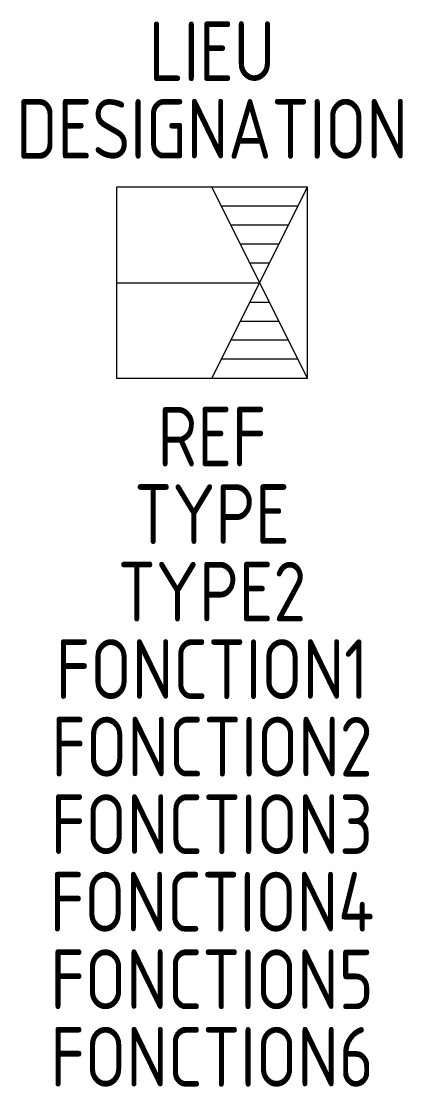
# Model space of a CAD drawing. Header units: millimetres. Extents: x -8 to 8, y -37.7 to 7.
import ezdxf
from ezdxf.enums import TextEntityAlignment as Align

# ---------------------------------------------------------------- set-up
doc = ezdxf.new("R2010")
doc.units = ezdxf.units.MM
for name, color, linetype in [('SYMB_FIL_FIN', 1, 'Continuous'), ('SYMB_TXT_NOM', 3, 'Continuous'), ('SYMBOLE', 3, 'Continuous')]:
    doc.layers.add(name, color=color, linetype=linetype)
doc.styles.add('NET2_5', font='isocp.shx', dxfattribs={"width": 0.9, "height": 2.5})

msp = doc.modelspace()

# ---------------------------------------------------------------- linework, layer by layer
at = {"layer": 'SYMB_FIL_FIN'}
for p, q in [((3.603125, -0.79375), (0.396875, -0.79375)), ((3.20625, -1.5875), (0.79375, -1.5875)), ((2.809375, -2.38125), (1.190625, -2.38125)), ((2.4125, -3.175), (1.5875, -3.175)), ((2.015625, -3.96875), (1.984375, -3.96875)), ((2.4125, -4.825), (1.5875, -4.825)), ((2.809375, -5.61875), (1.190625, -5.61875)), ((3.20625, -6.4125), (0.79375, -6.4125)), ((3.603125, -7.20625), (0.396875, -7.20625))]:
    msp.add_line(p, q, dxfattribs=at)
at = {"layer": 'SYMBOLE'}
for p, q in [((0, -8), (4, 0)), ((4, -8), (0, 0)), ((-4, -4), (2, -4))]:
    msp.add_line(p, q, dxfattribs=at)
msp.add_lwpolyline([(-4, -8), (4, -8), (4, 0), (-4, 0)], close=True, dxfattribs=at)

# ---------------------------------------------------------------- texts
at = {"layer": 'SYMB_TXT_NOM', "style": 'NET2_5', "width": 0.9, "flags": 8}
for tag, p in [('LIEU', (0, 4.45)), ('DESIGNATION', (0, 1.2)), ('REF', (0, -11.7)), ('TYPE', (0, -14.95)), ('TYPE2', (0, -18.2)), ('FONCTION1', (0, -21.45)), ('FONCTION2', (0, -24.7)), ('FONCTION3', (0, -27.95)), ('FONCTION4', (0, -31.2)), ('FONCTION5', (0, -34.45)), ('FONCTION6', (0, -37.7))]:
    msp.add_attdef(tag, text='', height=2.5, dxfattribs=at).set_placement(p, align=Align.CENTER)

doc.saveas('drawing.dxf')
